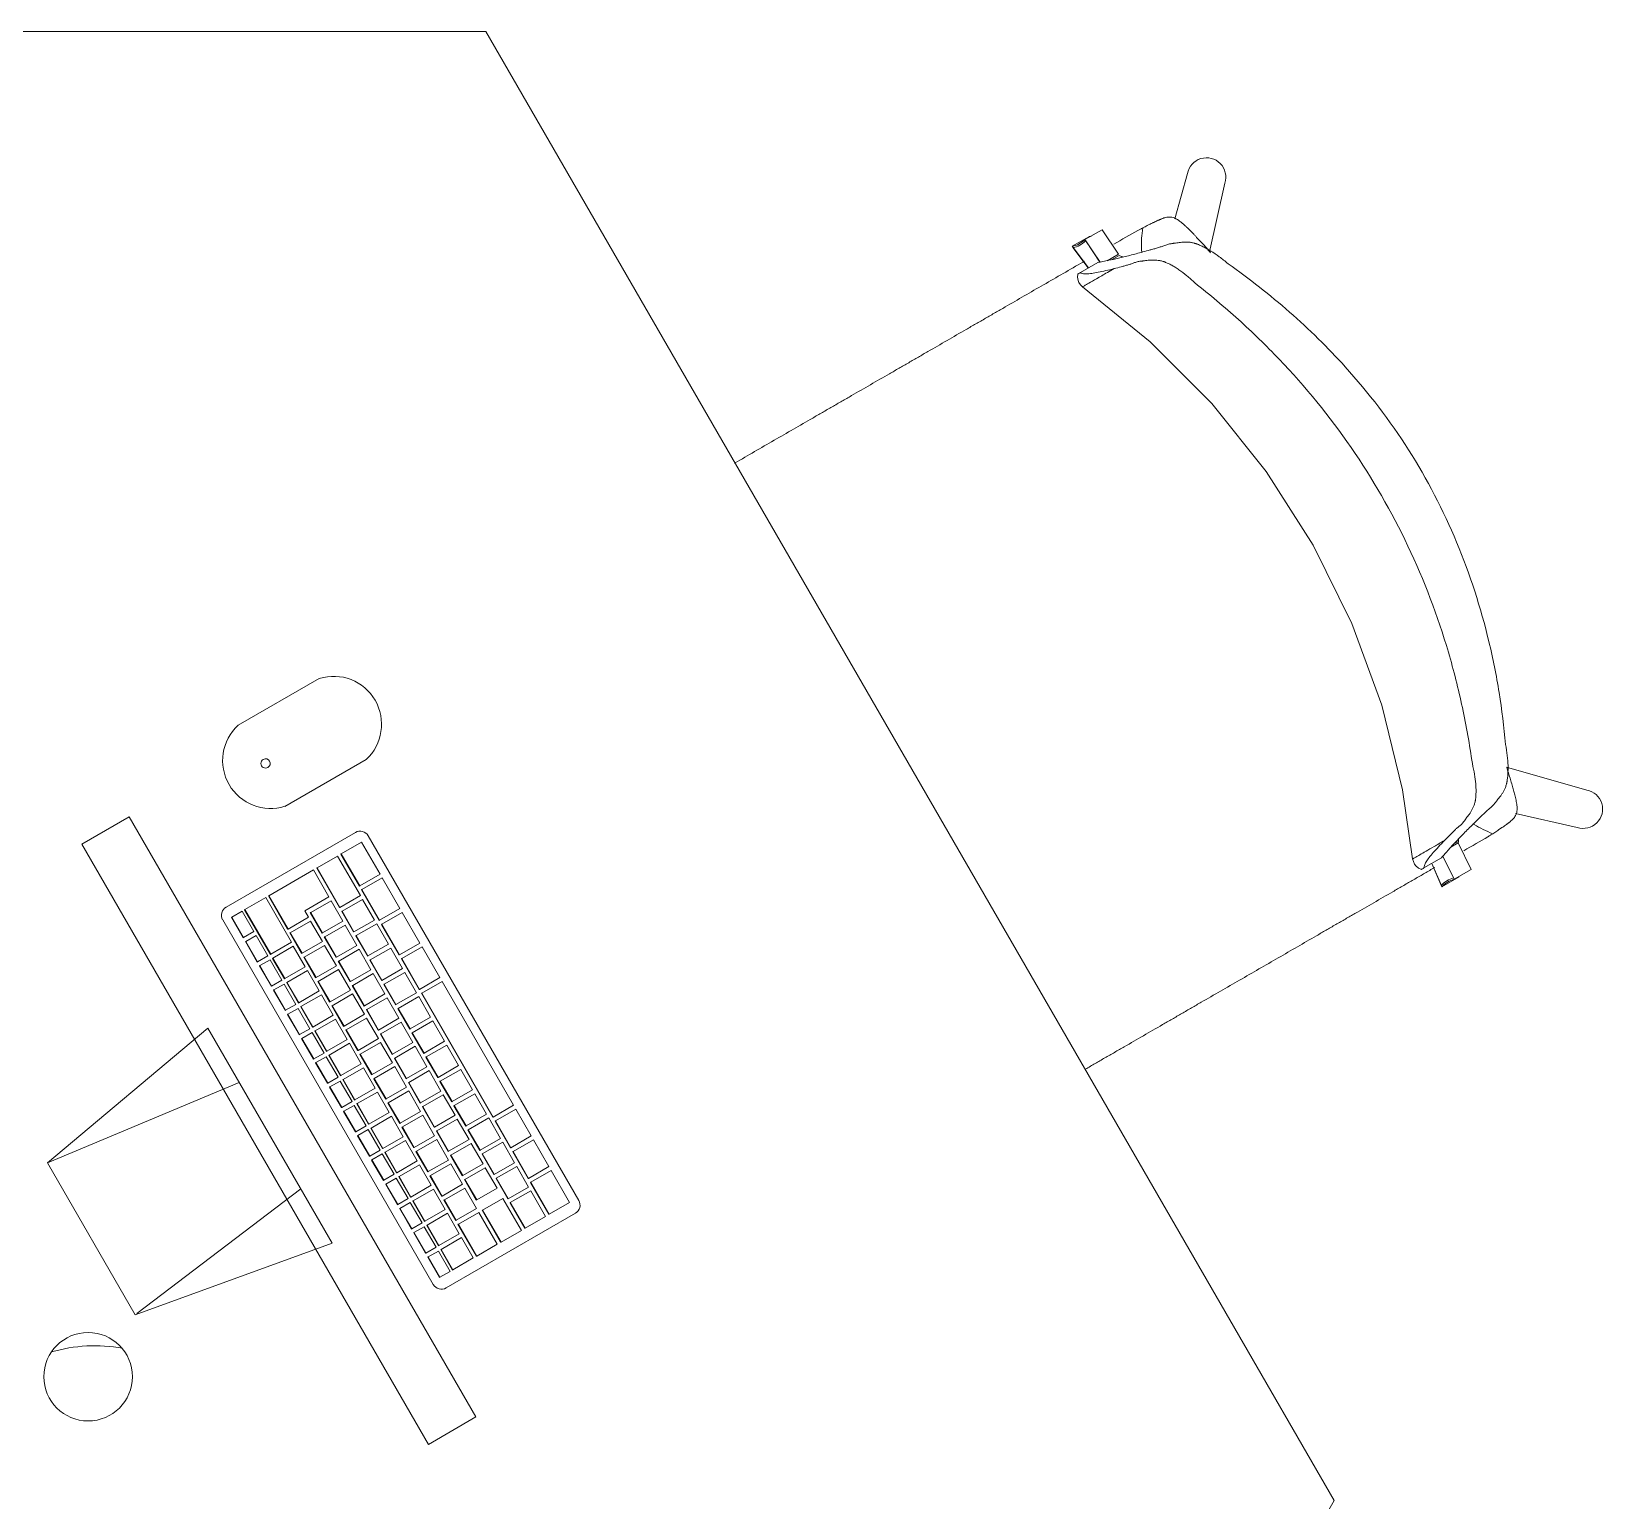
# Model space of a CAD drawing. Header units: millimetres. Extents: x 155927 to 295199, y -4084 to 97293.
# Drawn here: x 177814 to 178879, y 21008 to 22004 of the extents above; entities that cross this region are included whole.
import ezdxf

# ---------------------------------------------------------------- set-up
doc = ezdxf.new("R2010")
doc.units = ezdxf.units.MM
doc.header["$MEASUREMENT"] = 0
doc.layers.add('A-GENM', color=8, linetype='CONTINUOUS', lineweight=9)
doc.layers.add('I-FURN', color=8, linetype='CONTINUOUS', lineweight=9)

msp = doc.modelspace()

# ---------------------------------------------------------------- linework, layer by layer
at = {"layer": 'A-GENM'}
for p, q in [((178008.9, 21565), (177953.9, 21533.2)), ((177985.6, 21478.2), (178040.6, 21510)), ((178033.4, 21460.6), (177945.8, 21410)), ((178037.6, 21454), (178023.8, 21446)), ((178050.1, 21432.3), (178037.6, 21454)), ((178184.8, 21211), (178042.1, 21458.3)), ((178021.3, 21444.5), (178007.4, 21436.5)), ((178036.8, 21417.7), (178021.3, 21444.5)), ((178023.6, 21445.9), (178023.8, 21446)), ((178036.1, 21424.2), (178023.6, 21445.9)), ((178023.8, 21446), (178036.3, 21424.4)), ((178004.9, 21435.1), (177974.7, 21417.6)), ((178015.4, 21416.9), (178004.9, 21435.1)), ((178007.2, 21436.4), (178007.4, 21436.5)), ((178022.7, 21409.6), (178007.2, 21436.4)), ((178007.4, 21436.5), (178022.9, 21409.7)), ((178036.3, 21424.4), (178050.1, 21432.3)), ((178051.6, 21429.7), (178037.8, 21421.8)), ((178063.6, 21408.9), (178051.6, 21429.7)), ((177974.4, 21417.5), (177974.7, 21417.6)), ((177987.4, 21395), (177974.4, 21417.5)), ((177974.7, 21417.6), (177987.7, 21395.1)), ((178022.9, 21409.7), (178036.8, 21417.7)), ((178036.1, 21424.2), (178036.3, 21424.4)), ((178037.6, 21421.6), (178037.8, 21421.8)), ((178049.6, 21400.8), (178037.6, 21421.6)), ((178037.8, 21421.8), (178049.8, 21401)), ((177956.6, 21407.2), (177949.6, 21403.2)), ((177964.6, 21393.3), (177956.6, 21407.2)), ((177958.3, 21408.2), (177958.5, 21408.3)), ((177975.8, 21377.8), (177958.3, 21408.2)), ((177972.6, 21416.4), (177958.5, 21408.3)), ((177958.5, 21408.3), (177976, 21378)), ((177990.1, 21386.1), (177972.6, 21416.4)), ((177999, 21407.4), (178015.4, 21416.9)), ((178001.5, 21403.1), (177999, 21407.4)), ((178016.9, 21414.3), (178003.1, 21406.3)), ((178024.9, 21400.4), (178016.9, 21414.3)), ((178022.7, 21409.6), (178022.9, 21409.7)), ((178024.2, 21407), (178024.4, 21407.1)), ((178032.2, 21393.1), (178024.2, 21407)), ((178038.3, 21415.1), (178024.4, 21407.1)), ((178024.4, 21407.1), (178032.4, 21393.2)), ((178046.3, 21401.2), (178038.3, 21415.1)), ((178049.8, 21401), (178063.6, 21408.9)), ((177943.5, 21401.4), (178086.2, 21154.1)), ((177949.4, 21403), (177949.6, 21403.2)), ((177957.4, 21389.2), (177949.4, 21403)), ((177949.6, 21403.2), (177957.6, 21389.3)), ((177987.7, 21395.1), (178001.5, 21403.1)), ((178003, 21400.5), (177989.2, 21392.5)), ((178002.8, 21406.2), (178003.1, 21406.3)), ((178010.8, 21392.3), (178002.8, 21406.2)), ((178011, 21386.6), (178003, 21400.5)), ((178003.1, 21406.3), (178011.1, 21392.4)), ((178011.1, 21392.4), (178024.9, 21400.4)), ((178026.4, 21397.8), (178012.6, 21389.8)), ((178034.4, 21384), (178026.4, 21397.8)), ((178032.4, 21393.2), (178046.3, 21401.2)), ((178047.8, 21398.6), (178033.9, 21390.7)), ((178055.8, 21384.8), (178047.8, 21398.6)), ((178049.6, 21400.8), (178049.8, 21401)), ((178051.1, 21398.2), (178051.3, 21398.4)), ((178063.1, 21377.5), (178051.1, 21398.2)), ((178065.1, 21406.4), (178051.3, 21398.4)), ((178051.3, 21398.4), (178063.3, 21377.6)), ((178077.1, 21385.6), (178065.1, 21406.4)), ((177957.4, 21389.2), (177957.6, 21389.3)), ((177957.6, 21389.3), (177964.6, 21393.3)), ((177958.9, 21386.6), (177959.1, 21386.7)), ((177966.9, 21372.7), (177958.9, 21386.6)), ((177966.1, 21390.7), (177959.1, 21386.7)), ((177959.1, 21386.7), (177967.1, 21372.9)), ((177974.1, 21376.9), (177966.1, 21390.7)), ((177976, 21378), (177990.1, 21386.1)), ((177987.4, 21395), (177987.7, 21395.1)), ((177988.9, 21392.4), (177989.2, 21392.5)), ((177996.9, 21378.5), (177988.9, 21392.4)), ((177989.2, 21392.5), (177997.2, 21378.7)), ((177997.2, 21378.7), (178011, 21386.6)), ((178010.8, 21392.3), (178011.1, 21392.4)), ((178012.3, 21389.7), (178012.6, 21389.8)), ((178020.3, 21375.9), (178012.3, 21389.7)), ((178012.6, 21389.8), (178020.6, 21376)), ((178032.2, 21393.1), (178032.4, 21393.2)), ((178033.7, 21390.5), (178033.9, 21390.7)), ((178041.7, 21376.7), (178033.7, 21390.5)), ((178033.9, 21390.7), (178041.9, 21376.8)), ((178063.3, 21377.6), (178077.1, 21385.6)), ((177967.1, 21372.9), (177974.1, 21376.9)), ((177975.8, 21377.8), (177976, 21378)), ((177977.3, 21375.2), (177977.5, 21375.4)), ((177985.3, 21361.4), (177977.3, 21375.2)), ((177991.3, 21383.4), (177977.5, 21375.4)), ((177977.5, 21375.4), (177985.5, 21361.5)), ((177999.3, 21369.5), (177991.3, 21383.4)), ((177996.9, 21378.5), (177997.2, 21378.7)), ((177998.4, 21375.9), (177998.7, 21376.1)), ((178006.4, 21362.1), (177998.4, 21375.9)), ((178012.5, 21384), (177998.7, 21376.1)), ((177998.7, 21376.1), (178006.7, 21362.2)), ((178020.5, 21370.2), (178012.5, 21384)), ((178020.3, 21375.9), (178020.6, 21376)), ((178020.6, 21376), (178034.4, 21384)), ((178035.9, 21381.4), (178022.1, 21373.4)), ((178043.9, 21367.5), (178035.9, 21381.4)), ((178041.7, 21376.7), (178041.9, 21376.8)), ((178041.9, 21376.8), (178055.8, 21384.8)), ((178057.3, 21382.2), (178043.4, 21374.2)), ((178065.3, 21368.3), (178057.3, 21382.2)), ((178063.1, 21377.5), (178063.3, 21377.6)), ((178064.6, 21374.9), (178064.8, 21375)), ((178076.6, 21354.1), (178064.6, 21374.9)), ((178078.6, 21383), (178064.8, 21375)), ((178064.8, 21375), (178076.8, 21354.2)), ((178090.6, 21362.2), (178078.6, 21383)), ((177966.9, 21372.7), (177967.1, 21372.9)), ((177968.4, 21370.1), (177968.6, 21370.3)), ((177976.4, 21356.3), (177968.4, 21370.1)), ((177975.6, 21374.3), (177968.6, 21370.3)), ((177968.6, 21370.3), (177976.6, 21356.4)), ((177983.6, 21360.4), (177975.6, 21374.3)), ((177985.5, 21361.5), (177999.3, 21369.5)), ((178000.8, 21366.9), (177987, 21358.9)), ((178008.8, 21353.1), (178000.8, 21366.9)), ((178006.7, 21362.2), (178020.5, 21370.2)), ((178022, 21367.6), (178008.2, 21359.6)), ((178021.8, 21373.3), (178022.1, 21373.4)), ((178029.8, 21359.4), (178021.8, 21373.3)), ((178030, 21353.7), (178022, 21367.6)), ((178022.1, 21373.4), (178030.1, 21359.5)), ((178030.1, 21359.5), (178043.9, 21367.5)), ((178045.4, 21364.9), (178031.6, 21356.9)), ((178043.2, 21374.1), (178043.4, 21374.2)), ((178051.2, 21360.2), (178043.2, 21374.1)), ((178043.4, 21374.2), (178051.4, 21360.3)), ((178053.4, 21351.1), (178045.4, 21364.9)), ((178051.4, 21360.3), (178065.3, 21368.3)), ((178066.8, 21365.7), (178052.9, 21357.7)), ((178074.8, 21351.9), (178066.8, 21365.7)), ((177976.4, 21356.3), (177976.6, 21356.4)), ((177976.6, 21356.4), (177983.6, 21360.4)), ((177977.9, 21353.7), (177978.1, 21353.8)), ((177985.9, 21339.8), (177977.9, 21353.7)), ((177985.1, 21357.8), (177978.1, 21353.8)), ((177978.1, 21353.8), (177986.1, 21340)), ((177993.1, 21343.9), (177985.1, 21357.8)), ((177985.3, 21361.4), (177985.5, 21361.5)), ((177986.8, 21358.8), (177987, 21358.9)), ((177994.8, 21344.9), (177986.8, 21358.8)), ((177987, 21358.9), (177995, 21345.1)), ((178006.4, 21362.1), (178006.7, 21362.2)), ((178007.9, 21359.5), (178008.2, 21359.6)), ((178015.9, 21345.6), (178007.9, 21359.5)), ((178008.2, 21359.6), (178016.2, 21345.7)), ((178016.2, 21345.7), (178030, 21353.7)), ((178029.8, 21359.4), (178030.1, 21359.5)), ((178031.3, 21356.8), (178031.6, 21356.9)), ((178039.3, 21342.9), (178031.3, 21356.8)), ((178031.6, 21356.9), (178039.6, 21343.1)), ((178051.2, 21360.2), (178051.4, 21360.3)), ((178052.7, 21357.6), (178052.9, 21357.7)), ((178060.7, 21343.7), (178052.7, 21357.6)), ((178052.9, 21357.7), (178060.9, 21343.9)), ((178076.6, 21354.1), (178076.8, 21354.2)), ((178076.8, 21354.2), (178090.6, 21362.2)), ((178092.1, 21359.6), (178078.3, 21351.6)), ((178140.6, 21275.6), (178092.1, 21359.6)), ((177986.1, 21340), (177993.1, 21343.9)), ((177994.8, 21344.9), (177995, 21345.1)), ((177995, 21345.1), (178008.8, 21353.1)), ((178010.3, 21350.5), (177996.5, 21342.5)), ((178018.3, 21336.6), (178010.3, 21350.5)), ((178015.9, 21345.6), (178016.2, 21345.7)), ((178017.4, 21343), (178017.7, 21343.1)), ((178025.4, 21329.1), (178017.4, 21343)), ((178031.5, 21351.1), (178017.7, 21343.1)), ((178017.7, 21343.1), (178025.7, 21329.3)), ((178039.5, 21337.3), (178031.5, 21351.1)), ((178039.3, 21342.9), (178039.6, 21343.1)), ((178039.6, 21343.1), (178053.4, 21351.1)), ((178054.9, 21348.5), (178041.1, 21340.5)), ((178062.9, 21334.6), (178054.9, 21348.5)), ((178060.7, 21343.7), (178060.9, 21343.9)), ((178060.9, 21343.9), (178074.8, 21351.9)), ((178076.3, 21349.3), (178062.4, 21341.3)), ((178084.3, 21335.4), (178076.3, 21349.3)), ((178078.1, 21351.5), (178078.3, 21351.6)), ((178126.6, 21267.5), (178078.1, 21351.5)), ((178078.3, 21351.6), (178126.8, 21267.6)), ((177985.9, 21339.8), (177986.1, 21340)), ((177987.4, 21337.2), (177987.6, 21337.4)), ((177995.4, 21323.4), (177987.4, 21337.2)), ((177994.6, 21341.3), (177987.6, 21337.4)), ((177987.6, 21337.4), (177995.6, 21323.5)), ((178002.6, 21327.5), (177994.6, 21341.3)), ((177996.3, 21342.3), (177996.5, 21342.5)), ((178004.3, 21328.5), (177996.3, 21342.3)), ((177996.5, 21342.5), (178004.5, 21328.6)), ((178004.5, 21328.6), (178018.3, 21336.6)), ((178019.8, 21334), (178006, 21326)), ((178027.8, 21320.1), (178019.8, 21334)), ((178025.7, 21329.3), (178039.5, 21337.3)), ((178041, 21334.7), (178027.2, 21326.7)), ((178040.8, 21340.3), (178041.1, 21340.5)), ((178048.8, 21326.5), (178040.8, 21340.3)), ((178049, 21320.8), (178041, 21334.7)), ((178041.1, 21340.5), (178049.1, 21326.6)), ((178049.1, 21326.6), (178062.9, 21334.6)), ((178062.2, 21341.1), (178062.4, 21341.3)), ((178070.2, 21327.3), (178062.2, 21341.1)), ((178062.4, 21341.3), (178070.4, 21327.4)), ((178070.4, 21327.4), (178084.3, 21335.4)), ((178085.8, 21332.8), (178071.9, 21324.8)), ((178093.8, 21319), (178085.8, 21332.8)), ((177995.4, 21323.4), (177995.6, 21323.5)), ((177995.6, 21323.5), (178002.6, 21327.5)), ((178004.1, 21324.9), (177997.1, 21320.9)), ((178012.1, 21311), (178004.1, 21324.9)), ((178004.3, 21328.5), (178004.5, 21328.6)), ((178005.8, 21325.9), (178006, 21326)), ((178013.8, 21312), (178005.8, 21325.9)), ((178006, 21326), (178014, 21312.2)), ((178025.4, 21329.1), (178025.7, 21329.3)), ((178026.9, 21326.6), (178027.2, 21326.7)), ((178034.9, 21312.7), (178026.9, 21326.6)), ((178027.2, 21326.7), (178035.2, 21312.8)), ((178048.8, 21326.5), (178049.1, 21326.6)), ((178050.3, 21323.9), (178050.6, 21324)), ((178058.3, 21310), (178050.3, 21323.9)), ((178064.4, 21332), (178050.6, 21324)), ((178050.6, 21324), (178058.6, 21310.2)), ((178072.4, 21318.2), (178064.4, 21332)), ((178070.2, 21327.3), (178070.4, 21327.4)), ((178071.7, 21324.7), (178071.9, 21324.8)), ((178079.7, 21310.8), (178071.7, 21324.7)), ((178071.9, 21324.8), (178079.9, 21311)), ((177996.9, 21320.8), (177997.1, 21320.9)), ((178004.9, 21306.9), (177996.9, 21320.8)), ((177997.1, 21320.9), (178005.1, 21307)), ((178005.1, 21307), (178012.1, 21311)), ((178013.8, 21312), (178014, 21312.2)), ((178014, 21312.2), (178027.8, 21320.1)), ((178029.3, 21317.6), (178015.5, 21309.6)), ((178037.3, 21303.7), (178029.3, 21317.6)), ((178034.9, 21312.7), (178035.2, 21312.8)), ((178035.2, 21312.8), (178049, 21320.8)), ((178050.5, 21318.2), (178036.7, 21310.2)), ((178058.5, 21304.4), (178050.5, 21318.2)), ((178058.6, 21310.2), (178072.4, 21318.2)), ((178073.9, 21315.6), (178060.1, 21307.6)), ((178081.9, 21301.7), (178073.9, 21315.6)), ((178079.7, 21310.8), (178079.9, 21311)), ((178079.9, 21311), (178093.8, 21319)), ((178095.3, 21316.4), (178081.4, 21308.4)), ((178103.3, 21302.5), (178095.3, 21316.4)), ((178004.9, 21306.9), (178005.1, 21307)), ((178006.4, 21304.3), (178006.6, 21304.5)), ((178014.4, 21290.5), (178006.4, 21304.3)), ((178013.6, 21308.4), (178006.6, 21304.5)), ((178006.6, 21304.5), (178014.6, 21290.6)), ((178021.6, 21294.6), (178013.6, 21308.4)), ((178015.3, 21309.4), (178015.5, 21309.6)), ((178023.3, 21295.6), (178015.3, 21309.4)), ((178015.5, 21309.6), (178023.5, 21295.7)), ((178023.5, 21295.7), (178037.3, 21303.7)), ((178038.8, 21301.1), (178025, 21293.1)), ((178036.4, 21310.1), (178036.7, 21310.2)), ((178044.4, 21296.2), (178036.4, 21310.1)), ((178036.7, 21310.2), (178044.7, 21296.4)), ((178046.8, 21287.2), (178038.8, 21301.1)), ((178044.7, 21296.4), (178058.5, 21304.4)), ((178060, 21301.8), (178046.2, 21293.8)), ((178058.3, 21310), (178058.6, 21310.2)), ((178059.8, 21307.4), (178060.1, 21307.6)), ((178067.8, 21293.6), (178059.8, 21307.4)), ((178068, 21287.9), (178060, 21301.8)), ((178060.1, 21307.6), (178068.1, 21293.7)), ((178068.1, 21293.7), (178081.9, 21301.7)), ((178081.2, 21308.2), (178081.4, 21308.4)), ((178089.2, 21294.4), (178081.2, 21308.2)), ((178081.4, 21308.4), (178089.4, 21294.5)), ((178089.4, 21294.5), (178103.3, 21302.5)), ((178014.4, 21290.5), (178014.6, 21290.6)), ((178014.6, 21290.6), (178021.6, 21294.6)), ((178023.1, 21292), (178016.1, 21288)), ((178031.1, 21278.1), (178023.1, 21292)), ((178023.3, 21295.6), (178023.5, 21295.7)), ((178024.8, 21293), (178025, 21293.1)), ((178032.8, 21279.1), (178024.8, 21293)), ((178025, 21293.1), (178033, 21279.3)), ((178044.4, 21296.2), (178044.7, 21296.4)), ((178045.9, 21293.6), (178046.2, 21293.8)), ((178053.9, 21279.8), (178045.9, 21293.6)), ((178046.2, 21293.8), (178054.2, 21279.9)), ((178067.8, 21293.6), (178068.1, 21293.7)), ((178069.3, 21291), (178069.6, 21291.1)), ((178077.3, 21277.1), (178069.3, 21291)), ((178083.4, 21299.1), (178069.6, 21291.1)), ((178069.6, 21291.1), (178077.6, 21277.3)), ((178091.4, 21285.2), (178083.4, 21299.1)), ((178089.2, 21294.4), (178089.4, 21294.5)), ((178090.7, 21291.8), (178090.9, 21291.9)), ((178098.7, 21277.9), (178090.7, 21291.8)), ((178104.8, 21299.9), (178090.9, 21291.9)), ((178090.9, 21291.9), (178098.9, 21278.1)), ((178112.8, 21286), (178104.8, 21299.9)), ((178015.9, 21287.9), (178016.1, 21288)), ((178023.9, 21274), (178015.9, 21287.9)), ((178016.1, 21288), (178024.1, 21274.1)), ((178032.8, 21279.1), (178033, 21279.3)), ((178033, 21279.3), (178046.8, 21287.2)), ((178048.3, 21284.6), (178034.5, 21276.7)), ((178056.3, 21270.8), (178048.3, 21284.6)), ((178053.9, 21279.8), (178054.2, 21279.9)), ((178054.2, 21279.9), (178068, 21287.9)), ((178069.5, 21285.3), (178055.7, 21277.3)), ((178077.5, 21271.4), (178069.5, 21285.3)), ((178077.6, 21277.3), (178091.4, 21285.2)), ((178092.9, 21282.6), (178079.1, 21274.7)), ((178100.9, 21268.8), (178092.9, 21282.6)), ((178098.9, 21278.1), (178112.8, 21286)), ((178114.3, 21283.4), (178100.4, 21275.5)), ((178122.3, 21269.6), (178114.3, 21283.4)), ((178023.9, 21274), (178024.1, 21274.1)), ((178024.1, 21274.1), (178031.1, 21278.1)), ((178025.4, 21271.4), (178025.6, 21271.5)), ((178033.4, 21257.5), (178025.4, 21271.4)), ((178032.6, 21275.5), (178025.6, 21271.5)), ((178025.6, 21271.5), (178033.6, 21257.7)), ((178040.6, 21261.7), (178032.6, 21275.5)), ((178034.3, 21276.5), (178034.5, 21276.7)), ((178042.3, 21262.7), (178034.3, 21276.5)), ((178034.5, 21276.7), (178042.5, 21262.8)), ((178042.5, 21262.8), (178056.3, 21270.8)), ((178057.8, 21268.2), (178044, 21260.2)), ((178055.4, 21277.2), (178055.7, 21277.3)), ((178063.4, 21263.3), (178055.4, 21277.2)), ((178055.7, 21277.3), (178063.7, 21263.5)), ((178065.8, 21254.3), (178057.8, 21268.2)), ((178063.7, 21263.5), (178077.5, 21271.4)), ((178079, 21268.9), (178065.2, 21260.9)), ((178077.3, 21277.1), (178077.6, 21277.3)), ((178078.8, 21274.5), (178079.1, 21274.7)), ((178086.8, 21260.7), (178078.8, 21274.5)), ((178087, 21255), (178079, 21268.9)), ((178079.1, 21274.7), (178087.1, 21260.8)), ((178087.1, 21260.8), (178100.9, 21268.8)), ((178098.7, 21277.9), (178098.9, 21278.1)), ((178100.2, 21275.3), (178100.4, 21275.5)), ((178108.2, 21261.5), (178100.2, 21275.3)), ((178100.4, 21275.5), (178108.4, 21261.6)), ((178108.4, 21261.6), (178122.3, 21269.6)), ((178126.8, 21267.6), (178140.6, 21275.6)), ((178142.1, 21273), (178128.3, 21265)), ((178152.6, 21254.8), (178142.1, 21273)), ((178033.4, 21257.5), (178033.6, 21257.7)), ((178033.6, 21257.7), (178040.6, 21261.7)), ((178042.1, 21259.1), (178035.1, 21255.1)), ((178050.1, 21245.2), (178042.1, 21259.1)), ((178042.3, 21262.7), (178042.5, 21262.8)), ((178043.8, 21260.1), (178044, 21260.2)), ((178051.8, 21246.2), (178043.8, 21260.1)), ((178044, 21260.2), (178052, 21246.3)), ((178063.4, 21263.3), (178063.7, 21263.5)), ((178064.9, 21260.7), (178065.2, 21260.9)), ((178072.9, 21246.9), (178064.9, 21260.7)), ((178065.2, 21260.9), (178073.2, 21247)), ((178086.8, 21260.7), (178087.1, 21260.8)), ((178088.3, 21258.1), (178088.6, 21258.2)), ((178096.3, 21244.2), (178088.3, 21258.1)), ((178102.4, 21266.2), (178088.6, 21258.2)), ((178088.6, 21258.2), (178096.6, 21244.4)), ((178110.4, 21252.3), (178102.4, 21266.2)), ((178108.2, 21261.5), (178108.4, 21261.6)), ((178109.7, 21258.9), (178109.9, 21259)), ((178117.7, 21245), (178109.7, 21258.9)), ((178123.8, 21267), (178109.9, 21259)), ((178109.9, 21259), (178117.9, 21245.2)), ((178131.8, 21253.1), (178123.8, 21267)), ((178126.6, 21267.5), (178126.8, 21267.6)), ((178128.1, 21264.9), (178128.3, 21265)), ((178138.6, 21246.7), (178128.1, 21264.9)), ((178128.3, 21265), (178138.8, 21246.8)), ((178034.9, 21254.9), (178035.1, 21255.1)), ((178042.9, 21241.1), (178034.9, 21254.9)), ((178035.1, 21255.1), (178043.1, 21241.2)), ((178052, 21246.3), (178065.8, 21254.3)), ((178067.3, 21251.7), (178053.5, 21243.8)), ((178075.3, 21237.9), (178067.3, 21251.7)), ((178072.9, 21246.9), (178073.2, 21247)), ((178073.2, 21247), (178087, 21255)), ((178088.5, 21252.4), (178074.7, 21244.4)), ((178096.5, 21238.5), (178088.5, 21252.4)), ((178096.6, 21244.4), (178110.4, 21252.3)), ((178111.9, 21249.7), (178098.1, 21241.8)), ((178119.9, 21235.9), (178111.9, 21249.7)), ((178117.9, 21245.2), (178131.8, 21253.1)), ((178133.3, 21250.5), (178119.4, 21242.6)), ((178141.3, 21236.7), (178133.3, 21250.5)), ((178138.8, 21246.8), (178152.6, 21254.8)), ((178154.1, 21252.2), (178140.3, 21244.2)), ((178164.6, 21234), (178154.1, 21252.2)), ((178042.9, 21241.1), (178043.1, 21241.2)), ((178043.1, 21241.2), (178050.1, 21245.2)), ((178044.4, 21238.5), (178044.6, 21238.6)), ((178052.4, 21224.6), (178044.4, 21238.5)), ((178051.6, 21242.6), (178044.6, 21238.6)), ((178044.6, 21238.6), (178052.6, 21224.8)), ((178059.6, 21228.8), (178051.6, 21242.6)), ((178051.8, 21246.2), (178052, 21246.3)), ((178053.3, 21243.6), (178053.5, 21243.8)), ((178061.3, 21229.8), (178053.3, 21243.6)), ((178053.5, 21243.8), (178061.5, 21229.9)), ((178061.5, 21229.9), (178075.3, 21237.9)), ((178074.4, 21244.3), (178074.7, 21244.4)), ((178082.4, 21230.4), (178074.4, 21244.3)), ((178074.7, 21244.4), (178082.7, 21230.6)), ((178082.7, 21230.6), (178096.5, 21238.5)), ((178096.3, 21244.2), (178096.6, 21244.4)), ((178097.8, 21241.6), (178098.1, 21241.8)), ((178105.8, 21227.8), (178097.8, 21241.6)), ((178098.1, 21241.8), (178106.1, 21227.9)), ((178117.7, 21245), (178117.9, 21245.2)), ((178119.2, 21242.4), (178119.4, 21242.6)), ((178127.2, 21228.6), (178119.2, 21242.4)), ((178119.4, 21242.6), (178127.4, 21228.7)), ((178127.4, 21228.7), (178141.3, 21236.7)), ((178138.6, 21246.7), (178138.8, 21246.8)), ((178140.1, 21244.1), (178140.3, 21244.2)), ((178150.6, 21225.9), (178140.1, 21244.1)), ((178140.3, 21244.2), (178150.8, 21226)), ((178052.6, 21224.8), (178059.6, 21228.8)), ((178061.1, 21226.2), (178054.1, 21222.2)), ((178069.1, 21212.3), (178061.1, 21226.2)), ((178061.3, 21229.8), (178061.5, 21229.9)), ((178062.8, 21227.2), (178063, 21227.3)), ((178070.8, 21213.3), (178062.8, 21227.2)), ((178076.8, 21235.3), (178063, 21227.3)), ((178063, 21227.3), (178071, 21213.4)), ((178084.8, 21221.4), (178076.8, 21235.3)), ((178082.4, 21230.4), (178082.7, 21230.6)), ((178083.9, 21227.8), (178084.2, 21228)), ((178091.9, 21214), (178083.9, 21227.8)), ((178098, 21235.9), (178084.2, 21228)), ((178084.2, 21228), (178092.2, 21214.1)), ((178106, 21222.1), (178098, 21235.9)), ((178105.8, 21227.8), (178106.1, 21227.9)), ((178106.1, 21227.9), (178119.9, 21235.9)), ((178121.4, 21233.3), (178107.6, 21225.3)), ((178129.4, 21219.4), (178121.4, 21233.3)), ((178127.2, 21228.6), (178127.4, 21228.7)), ((178128.7, 21226), (178128.9, 21226.1)), ((178136.7, 21212.1), (178128.7, 21226)), ((178142.8, 21234.1), (178128.9, 21226.1)), ((178128.9, 21226.1), (178136.9, 21212.2)), ((178150.8, 21220.2), (178142.8, 21234.1)), ((178150.6, 21225.9), (178150.8, 21226)), ((178150.8, 21226), (178164.6, 21234)), ((178166.1, 21231.4), (178152.3, 21223.4)), ((178178.6, 21209.8), (178166.1, 21231.4)), ((178052.4, 21224.6), (178052.6, 21224.8)), ((178053.9, 21222), (178054.1, 21222.2)), ((178061.9, 21208.2), (178053.9, 21222)), ((178054.1, 21222.2), (178062.1, 21208.3)), ((178071, 21213.4), (178084.8, 21221.4)), ((178086.3, 21218.8), (178072.5, 21210.8)), ((178094.3, 21205), (178086.3, 21218.8)), ((178092.2, 21214.1), (178106, 21222.1)), ((178107.5, 21219.5), (178093.7, 21211.5)), ((178107.3, 21225.2), (178107.6, 21225.3)), ((178115.3, 21211.3), (178107.3, 21225.2)), ((178115.5, 21205.6), (178107.5, 21219.5)), ((178107.6, 21225.3), (178115.6, 21211.4)), ((178115.6, 21211.4), (178129.4, 21219.4)), ((178136.9, 21212.2), (178150.8, 21220.2)), ((178152.2, 21217.6), (178138.4, 21209.7)), ((178152.1, 21223.3), (178152.3, 21223.4)), ((178164.6, 21201.7), (178152.1, 21223.3)), ((178162.2, 21200.3), (178152.2, 21217.6)), ((178152.3, 21223.4), (178164.8, 21201.8)), ((178061.9, 21208.2), (178062.1, 21208.3)), ((178062.1, 21208.3), (178069.1, 21212.3)), ((178063.4, 21205.6), (178063.6, 21205.7)), ((178071.4, 21191.7), (178063.4, 21205.6)), ((178070.6, 21209.7), (178063.6, 21205.7)), ((178063.6, 21205.7), (178071.6, 21191.9)), ((178078.6, 21195.9), (178070.6, 21209.7)), ((178070.8, 21213.3), (178071, 21213.4)), ((178072.3, 21210.7), (178072.5, 21210.8)), ((178080.3, 21196.8), (178072.3, 21210.7)), ((178072.5, 21210.8), (178080.5, 21197)), ((178080.5, 21197), (178094.3, 21205)), ((178091.9, 21214), (178092.2, 21214.1)), ((178093.4, 21211.4), (178093.7, 21211.5)), ((178101.4, 21197.5), (178093.4, 21211.4)), ((178093.7, 21211.5), (178101.7, 21197.7)), ((178101.7, 21197.7), (178115.5, 21205.6)), ((178115.3, 21211.3), (178115.6, 21211.4)), ((178119.3, 21204.4), (178119.6, 21204.5)), ((178131.8, 21182.7), (178119.3, 21204.4)), ((178133.4, 21212.5), (178119.6, 21204.5)), ((178119.6, 21204.5), (178132.1, 21182.9)), ((178145.9, 21190.8), (178133.4, 21212.5)), ((178136.7, 21212.1), (178136.9, 21212.2)), ((178138.2, 21209.5), (178138.4, 21209.7)), ((178148.2, 21192.2), (178138.2, 21209.5)), ((178138.4, 21209.7), (178148.4, 21192.3)), ((178164.8, 21201.8), (178178.6, 21209.8)), ((178071.6, 21191.9), (178078.6, 21195.9)), ((178080.3, 21196.8), (178080.5, 21197)), ((178081.8, 21194.2), (178082, 21194.4)), ((178089.8, 21180.4), (178081.8, 21194.2)), ((178095.8, 21202.4), (178082, 21194.4)), ((178082, 21194.4), (178090, 21180.5)), ((178094.9, 21151.8), (178182.5, 21202.4)), ((178103.8, 21188.5), (178095.8, 21202.4)), ((178101.4, 21197.5), (178101.7, 21197.7)), ((178102.9, 21194.9), (178103.2, 21195.1)), ((178115.4, 21173.3), (178102.9, 21194.9)), ((178117, 21203), (178103.2, 21195.1)), ((178103.2, 21195.1), (178115.7, 21173.4)), ((178129.5, 21181.4), (178117, 21203)), ((178148.4, 21192.3), (178162.2, 21200.3)), ((178164.6, 21201.7), (178164.8, 21201.8)), ((178071.4, 21191.7), (178071.6, 21191.9)), ((178072.9, 21189.1), (178073.1, 21189.3)), ((178080.9, 21175.3), (178072.9, 21189.1)), ((178080.1, 21193.3), (178073.1, 21189.3)), ((178073.1, 21189.3), (178081.1, 21175.4)), ((178088.1, 21179.4), (178080.1, 21193.3)), ((178090, 21180.5), (178103.8, 21188.5)), ((178105.3, 21185.9), (178091.5, 21177.9)), ((178113.3, 21172.1), (178105.3, 21185.9)), ((178132.1, 21182.9), (178145.9, 21190.8)), ((178148.2, 21192.2), (178148.4, 21192.3)), ((178080.9, 21175.3), (178081.1, 21175.4)), ((178081.1, 21175.4), (178088.1, 21179.4)), ((178082.4, 21172.7), (178082.6, 21172.8)), ((178090.4, 21158.8), (178082.4, 21172.7)), ((178089.6, 21176.8), (178082.6, 21172.8)), ((178082.6, 21172.8), (178090.6, 21159)), ((178097.6, 21162.9), (178089.6, 21176.8)), ((178089.8, 21180.4), (178090, 21180.5)), ((178091.3, 21177.8), (178091.5, 21177.9)), ((178099.3, 21163.9), (178091.3, 21177.8)), ((178091.5, 21177.9), (178099.5, 21164.1)), ((178115.4, 21173.3), (178115.7, 21173.4)), ((178115.7, 21173.4), (178129.5, 21181.4)), ((178131.8, 21182.7), (178132.1, 21182.9)), ((178090.6, 21159), (178097.6, 21162.9)), ((178099.3, 21163.9), (178099.5, 21164.1)), ((178099.5, 21164.1), (178113.3, 21172.1)), ((178090.4, 21158.8), (178090.6, 21159))]:
    msp.add_line(p, q, dxfattribs=at)
for centre, radius, start, end in [((178018.6, 21533.9), 32.5, 312.6804, 107.3196), ((177975.9, 21509.3), 32.5, 132.6804, 287.3196), ((177972.5, 21507.3), 3.16, 120, 300), ((177972.5, 21507.3), 3.16, 300, 120), ((178036.6, 21455.1), 6.35, 30, 120), ((177948.9, 21404.5), 6.35, 120, 210), ((178179.3, 21207.9), 6.35, 300, 30), ((178091.7, 21157.3), 6.35, 210, 300)]:
    msp.add_arc(centre, radius, start, end, dxfattribs=at)
at = {"layer": 'I-FURN'}
for p, q in [((178121.8, 22003.6), (176971.8, 22003.5)), ((178696.8, 21007.7), (178121.8, 22003.6)), ((178597.5, 21907.2), (178588.8, 21876.6)), ((178612.4, 21854.2), (178622.8, 21900.8)), ((178527.9, 21862.5), (178539.5, 21869.1)), ((178539.5, 21869.1), (178550.6, 21852.6)), ((178530.9, 21864.5), (178519.3, 21857.9)), ((178519.3, 21857.9), (178530.3, 21843.3)), ((178519.8, 21857), (178530.1, 21843.2)), ((178538.2, 21847.2), (178527.9, 21862.5)), ((178538.1, 21847.2), (178528.4, 21861.6)), ((178536.6, 21846.9), (178524.8, 21840.1)), ((178550.6, 21852.6), (178542.9, 21848.1)), ((178551, 21851.7), (178545.9, 21848.8)), ((178522.8, 21836.9), (178523, 21839)), ((178523.2, 21834.7), (178522.8, 21836.9)), ((178523.8, 21833.3), (178523.2, 21834.7)), ((178524.8, 21831.7), (178523.8, 21833.3)), ((178526.2, 21830.4), (178524.8, 21831.7)), ((178526.2, 21830.4), (178572.1, 21793.2)), ((178572.1, 21793.2), (178613.9, 21751.4)), ((178613.9, 21751.4), (178650.8, 21705.2)), ((178650.8, 21705.2), (178682.6, 21655.3)), ((178682.6, 21655.3), (178708.8, 21602.3)), ((178708.8, 21602.3), (178729.1, 21546.8)), ((178729.1, 21546.8), (178743.2, 21489.4)), ((178868.1, 21489.3), (178813.6, 21504.8)), ((178743.2, 21489.4), (178750, 21442.6)), ((177847.9, 21452.7), (177880, 21471.2)), ((178115, 21064.3), (177880, 21471.2)), ((178819.8, 21473.3), (178861.6, 21464)), ((177847.9, 21452.7), (178082.9, 21045.7)), ((178775.9, 21450.5), (178781, 21453.5)), ((178777.9, 21452.8), (178780.5, 21454.3)), ((178781, 21453.5), (178789.7, 21435.5)), ((178750, 21442.6), (178750.5, 21440.8)), ((178750.5, 21440.8), (178751.4, 21439.1)), ((178751.4, 21439.1), (178752.3, 21437.9)), ((178769.6, 21443.3), (178757.7, 21436.5)), ((178763.1, 21439.6), (178769.9, 21423.7)), ((178763.1, 21439.6), (178769.5, 21424.6)), ((178778.2, 21428.9), (178770.6, 21444.5)), ((178752.3, 21437.9), (178754, 21436.4)), ((178754, 21436.4), (178756, 21435.5)), ((178769.9, 21423.7), (178781.5, 21430.4)), ((178789.7, 21435.5), (178778.2, 21428.9)), ((177824.7, 21236.6), (177933.4, 21327.9)), ((177933.4, 21327.9), (178017.6, 21182.2)), ((177954.7, 21291), (177824.7, 21236.6)), ((177884.1, 21133.6), (177824.7, 21236.6)), ((177996.3, 21219), (177885.2, 21134.4)), ((178017.6, 21182.2), (177884.1, 21133.6)), ((178082.9, 21045.7), (178115, 21064.3)), ((178121.8, 20011.7), (178696.8, 21007.7))]:
    msp.add_line(p, q, dxfattribs=at)
for centre, radius, start, end in [((178610.3, 21904.8), 13.1, 341.9896, 169.6059), ((178865.7, 21476.4), 13.1, 251.9662, 79.5824), ((177852.2, 21091.6), 30, 0, 180), ((177856.8, 21007.6), 105, 79.7385, 106.336), ((177852.2, 21091.6), 30, 180, 0)]:
    msp.add_arc(centre, radius, start, end, dxfattribs=at)
for centre, start_param, end_param in [((178527.3, 21881.5), 2.819103, 2.902745), ((178515.7, 21874.9), 2.819103, 3.398599), ((178516.2, 21874), 2.819103, 3.398599), ((178782.4, 21413), 6.026179, 6.605675), ((178782.9, 21412.1), 6.026179, 6.605675)]:
    msp.add_ellipse(centre, major_axis=(-8.7, 15.1), ratio=0.978487, start_param=start_param, end_param=end_param, dxfattribs=at)
for points, knots in [([(178567.2, 21870.5), (178568.2, 21870.9), (178569.7, 21871.7), (178571.4, 21872.6), (178572.4, 21873.1), (178573.1, 21873.4), (178573.9, 21873.8), (178574.8, 21874.2), (178575.9, 21874.7), (178577, 21875.3), (178577.8, 21875.6), (178578.3, 21875.8), (178578.6, 21876), (178579, 21876.1), (178579.5, 21876.3), (178580.3, 21876.7), (178581.5, 21877.1), (178582.8, 21877.5), (178584.1, 21877.7), (178585.4, 21877.8), (178586.9, 21877.6), (178588.2, 21877.2), (178589.2, 21876.8), (178589.9, 21876.4), (178590.6, 21876), (178591.5, 21875.4), (178592.7, 21874.5), (178594.1, 21873.4), (178595.5, 21872.2), (178596.8, 21870.9), (178598, 21869.8), (178599.2, 21868.6), (178600.4, 21867.4), (178601.7, 21866.1), (178603.4, 21864.2), (178606.5, 21860.9), (178609.1, 21858.1), (178610.7, 21856.3)], [0, 0, 0, 0, 0.0625, 0.09375, 0.109375, 0.125, 0.140625, 0.15625, 0.1875, 0.21875, 0.234375, 0.242188, 0.25, 0.257812, 0.265625, 0.28125, 0.3125, 0.34375, 0.375, 0.40625, 0.4375, 0.46875, 0.484375, 0.5, 0.515625, 0.53125, 0.5625, 0.59375, 0.625, 0.65625, 0.6875, 0.71875, 0.75, 0.78125, 0.8125, 0.875, 1, 1, 1, 1]), ([(178567.2, 21870.5), (178566.8, 21868), (178566.2, 21863.3), (178566.1, 21857.8), (178566.4, 21854.7), (178566.4, 21853.8)], [0, 0, 0, 0, 0.02777778, 0.05555556, 0.06696683, 0.06696683, 0.06696683, 0.06696683]), ([(178544, 21848.4), (178545.9, 21848.7), (178549.3, 21849.4), (178554.3, 21850.7), (178558.4, 21851.7), (178562.7, 21852.9), (178567.2, 21854.1), (178571.2, 21855.2), (178574.5, 21856.1), (178576.7, 21856.7), (178578.4, 21857.2), (178580, 21857.8), (178581.6, 21858.4), (178583.3, 21858.9), (178584.6, 21859.3), (178585.8, 21859.6), (178586.7, 21859.7), (178587.2, 21859.8), (178587.6, 21859.9), (178588, 21859.9), (178588.6, 21860), (178589.6, 21860.1), (178591, 21860.3), (178592.7, 21860.6), (178594.6, 21860.8), (178596.5, 21860.8), (178598.6, 21860.7), (178600.4, 21860.4), (178601.7, 21860.1), (178602.5, 21859.9), (178603.1, 21859.7), (178603.7, 21859.5), (178604.5, 21859.2), (178605.9, 21858.6), (178608, 21857.6), (178610.6, 21856.3), (178614.2, 21854.2), (178618.9, 21851), (178622.9, 21847.8), (178624.9, 21846.1)], [0, 0, 0, 0, 0.142857, 0.214286, 0.285714, 0.357143, 0.428571, 0.5, 0.535714, 0.571429, 0.589286, 0.607143, 0.642857, 0.660714, 0.678571, 0.696429, 0.705357, 0.709821, 0.714286, 0.71875, 0.723214, 0.732143, 0.75, 0.767857, 0.785714, 0.803571, 0.821429, 0.839286, 0.848214, 0.852679, 0.857143, 0.861607, 0.866071, 0.875, 0.892857, 0.910714, 0.928571, 0.964286, 1, 1, 1, 1]), ([(178290.4, 21710.9), (178290.5, 21710.9), (178295, 21713.5), (178303.9, 21718.7), (178317.2, 21726.4), (178330.3, 21733.9), (178341.2, 21740.2), (178349.9, 21745.3), (178356.6, 21749.1), (178363.2, 21752.9), (178371.8, 21757.9), (178382.6, 21764.1), (178393.2, 21770.3), (178401.9, 21775.2), (178408.4, 21779), (178415, 21782.8), (178423.6, 21787.8), (178434.4, 21794), (178445.2, 21800.3), (178453.9, 21805.3), (178460.6, 21809.1), (178467.2, 21813), (178476, 21818), (178486.8, 21824.3), (178499.8, 21831.8), (178513.2, 21839.5), (178522.5, 21844.9), (178527.3, 21847.7), (178527.7, 21847.9)], [-0.751114, -0.751114, -0.751114, -0.751114, -0.75, -0.7142857, -0.6785714, -0.6428571, -0.6071429, -0.5892857, -0.5714286, -0.5535714, -0.5357143, -0.5, -0.4642857, -0.4464286, -0.4285714, -0.4107143, -0.3928571, -0.3571429, -0.3214286, -0.3035714, -0.2857143, -0.2678571, -0.25, -0.2142857, -0.1785714, -0.1428571, -0.1071429, -0.103964, -0.103964, -0.103964, -0.103964]), ([(178602.3, 21833.1), (178600.5, 21834.9), (178596.8, 21838.1), (178592.5, 21841.5), (178589.1, 21843.7), (178586.7, 21845.1), (178584.7, 21846.1), (178583.3, 21846.7), (178582.5, 21847), (178582, 21847.3), (178581.4, 21847.5), (178580.7, 21847.7), (178579.4, 21848.1), (178577.6, 21848.4), (178575.5, 21848.6), (178573.5, 21848.6), (178571.6, 21848.5), (178569.9, 21848.3), (178568.5, 21848.1), (178567.5, 21848), (178567, 21847.9), (178566.6, 21847.9), (178566.2, 21847.9), (178565.7, 21847.8), (178564.9, 21847.7), (178563.9, 21847.5), (178562.7, 21847.2), (178561.2, 21846.7), (178559.9, 21846.2), (178558.5, 21845.7), (178557.3, 21845.3), (178556.1, 21845), (178554.5, 21844.6), (178551.7, 21843.8), (178549.3, 21843.2), (178547.8, 21842.8)], [0, 0, 0, 0, 0.0625, 0.125, 0.15625, 0.1875, 0.21875, 0.234375, 0.242188, 0.25, 0.257812, 0.265625, 0.28125, 0.3125, 0.34375, 0.375, 0.40625, 0.4375, 0.46875, 0.484375, 0.492188, 0.5, 0.507812, 0.515625, 0.53125, 0.5625, 0.59375, 0.625, 0.6875, 0.71875, 0.75, 0.78125, 0.8125, 0.875, 1, 1, 1, 1]), ([(178553.6, 21850.5), (178553.1, 21850.8), (178552.2, 21851.2), (178551.4, 21851.5), (178551, 21851.7)], [-0.5281276, -0.5281276, -0.5281276, -0.5281276, -0.3333333, -0.1189454, -0.1189454, -0.1189454, -0.1189454]), ([(178624.9, 21846.1), (178639.4, 21835.9), (178667.2, 21814.1), (178709.4, 21772.7), (178749, 21721), (178781.7, 21658), (178799.8, 21601.7), (178809.1, 21555.4), (178812, 21532), (178813, 21520.2)], [-1, -1, -1, -1, -0.863636, -0.727273, -0.545455, -0.363636, -0.181818, -0.090909, 0, 0, 0, 0]), ([(178526.2, 21830.4), (178526.2, 21830.4), (178526.3, 21830.4), (178526.7, 21830.7), (178527.5, 21831.1), (178529.2, 21832.1), (178532.6, 21834.1), (178538.9, 21837.7), (178544.5, 21841), (178547.8, 21842.8)], [0.3374293, 0.3374293, 0.3374293, 0.3374293, 0.3888889, 0.4444444, 0.5138889, 0.5833333, 0.7222222, 0.8611111, 1, 1, 1, 1]), ([(178790.5, 21507.2), (178788.7, 21520), (178784.2, 21545.3), (178771.6, 21595.3), (178748.7, 21655.6), (178710, 21722.7), (178669.2, 21772.7), (178632.2, 21808.6), (178612.5, 21825.2), (178602.3, 21833.1)], [-1, -1, -1, -1, -0.9, -0.8, -0.6, -0.4, -0.2, -0.1, 0, 0, 0, 0]), ([(178813, 21520.2), (178813.5, 21517.6), (178814.3, 21512.6), (178814.7, 21506.9), (178814.7, 21502.8), (178814.6, 21499.8), (178814.4, 21497.5), (178814.1, 21496), (178814, 21495.2), (178813.9, 21494.6), (178813.8, 21493.9), (178813.6, 21493.2), (178813.2, 21491.8), (178812.5, 21490.1), (178811.6, 21488.3), (178810.6, 21486.6), (178809.5, 21485.1), (178808.4, 21483.7), (178807.5, 21482.6), (178806.9, 21481.8), (178806.6, 21481.4), (178806.3, 21481.1), (178806.1, 21480.7), (178805.7, 21480.3), (178805.2, 21479.6), (178804.3, 21478.7), (178803.3, 21477.8), (178802, 21476.6), (178800.7, 21475.5), (178799.4, 21474.4), (178798.4, 21473.5), (178797.5, 21472.6), (178796.2, 21471.3), (178794, 21469.2), (178791.1, 21466.2), (178787.8, 21463), (178784.7, 21459.9), (178781.7, 21456.8), (178779, 21454), (178776.6, 21451.4), (178775.2, 21449.8), (178774.5, 21449)], [0, 0, 0, 0, 0.035714, 0.071429, 0.089286, 0.107143, 0.125, 0.133929, 0.138393, 0.142857, 0.147321, 0.151786, 0.160714, 0.178571, 0.196429, 0.214286, 0.232143, 0.25, 0.267857, 0.276786, 0.28125, 0.285714, 0.290179, 0.294643, 0.303571, 0.321429, 0.339286, 0.357143, 0.392857, 0.410714, 0.428571, 0.446429, 0.464286, 0.5, 0.571429, 0.642857, 0.714286, 0.785714, 0.857143, 0.928571, 1, 1, 1, 1]), ([(178771.6, 21455.1), (178772.8, 21456.2), (178774.5, 21458), (178776.5, 21460), (178777.7, 21461.2), (178778.6, 21462.1), (178779.4, 21462.9), (178780.6, 21463.9), (178781.7, 21464.8), (178782.9, 21465.8), (178783.7, 21466.7), (178784.4, 21467.5), (178784.9, 21468.1), (178785.2, 21468.5), (178785.5, 21468.9), (178785.7, 21469.2), (178786, 21469.6), (178786.5, 21470.4), (178787.4, 21471.5), (178788.5, 21472.9), (178789.5, 21474.5), (178790.5, 21476.2), (178791.4, 21478.1), (178792, 21479.8), (178792.3, 21481.1), (178792.5, 21481.9), (178792.6, 21482.5), (178792.7, 21483.1), (178792.8, 21483.9), (178792.9, 21485.4), (178793, 21487.6), (178793, 21490.5), (178792.8, 21494.5), (178792.1, 21499.9), (178791.1, 21504.7), (178790.5, 21507.2)], [0, 0, 0, 0, 0.125, 0.1875, 0.21875, 0.25, 0.28125, 0.3125, 0.375, 0.40625, 0.4375, 0.46875, 0.484375, 0.492188, 0.5, 0.507812, 0.515625, 0.53125, 0.5625, 0.59375, 0.625, 0.65625, 0.6875, 0.71875, 0.734375, 0.742188, 0.75, 0.757812, 0.765625, 0.78125, 0.8125, 0.84375, 0.875, 0.9375, 1, 1, 1, 1]), ([(178813.8, 21504.5), (178814.5, 21502.2), (178815.7, 21498.6), (178817, 21494.2), (178817.8, 21491.8), (178818.3, 21490), (178818.7, 21488.3), (178819.2, 21486.8), (178819.6, 21485.1), (178820, 21483.4), (178820.3, 21481.5), (178820.6, 21479.8), (178820.8, 21478.3), (178820.8, 21477.2), (178820.8, 21476.4), (178820.8, 21475.6), (178820.7, 21474.5), (178820.4, 21473.3), (178819.8, 21471.9), (178819, 21470.7), (178818.2, 21469.7), (178817.2, 21468.8), (178816.3, 21468), (178815.6, 21467.4), (178815.2, 21467.1), (178814.8, 21466.9), (178814.5, 21466.6), (178814.1, 21466.3), (178813.4, 21465.8), (178812.4, 21465.1), (178811.4, 21464.4), (178810.5, 21463.8), (178809.9, 21463.4), (178809.2, 21462.9), (178808.3, 21462.3), (178806.6, 21461.2), (178805.2, 21460.3), (178804.3, 21459.7)], [0, 0, 0, 0, 0.125, 0.1875, 0.21875, 0.25, 0.28125, 0.3125, 0.34375, 0.375, 0.40625, 0.4375, 0.46875, 0.484375, 0.5, 0.515625, 0.53125, 0.5625, 0.59375, 0.625, 0.65625, 0.6875, 0.71875, 0.734375, 0.742188, 0.75, 0.757812, 0.765625, 0.78125, 0.8125, 0.84375, 0.859375, 0.875, 0.890625, 0.90625, 0.9375, 1, 1, 1, 1]), ([(178790.8, 21466.5), (178791.1, 21466.3), (178793.3, 21464.9), (178797.7, 21462.5), (178802, 21460.6), (178804.3, 21459.7)], [0.93933321, 0.93933321, 0.93933321, 0.93933321, 0.94444444, 0.97222222, 1, 1, 1, 1]), ([(178771.6, 21455.1), (178769, 21453.6), (178764.4, 21450.9), (178758.9, 21447.7), (178754.7, 21445.3), (178752.5, 21444), (178751.2, 21443.3), (178750.6, 21442.9), (178750.2, 21442.7), (178750, 21442.6), (178750, 21442.6)], [0, 0, 0, 0, 0.1111111, 0.2222222, 0.3333333, 0.4444444, 0.5, 0.5555556, 0.6111111, 0.6625707, 0.6625707, 0.6625707, 0.6625707]), ([(178780.9, 21453.4), (178781, 21453.9), (178781.1, 21454.8), (178781.2, 21455.7), (178781.2, 21456.2)], [-0.8741323, -0.8741323, -0.8741323, -0.8741323, -0.6666667, -0.4718724, -0.4718724, -0.4718724, -0.4718724]), ([(178765.1, 21436.8), (178764.5, 21436.5), (178761.7, 21434.9), (178756.6, 21431.9), (178749.8, 21428), (178743.1, 21424.2), (178734.4, 21419.1), (178723.7, 21412.9), (178713.1, 21406.8), (178704.5, 21401.9), (178697.9, 21398.1), (178691.3, 21394.3), (178682.7, 21389.3), (178671.9, 21383), (178659, 21375.6), (178645.9, 21368), (178632.7, 21360.4), (178619.8, 21353), (178608.9, 21346.7), (178600.2, 21341.7), (178593.6, 21337.8), (178587, 21334), (178578.3, 21329), (178567.5, 21322.8), (178556.7, 21316.5), (178548, 21311.5), (178541.4, 21307.7), (178534.8, 21303.9), (178530.3, 21301.3), (178527.9, 21299.9), (178527.8, 21299.8)], [-0.8977274, -0.8977274, -0.8977274, -0.8977274, -0.8928571, -0.875, -0.8571429, -0.8392857, -0.8214286, -0.7857143, -0.75, -0.7321429, -0.7142857, -0.6964286, -0.6785714, -0.6428571, -0.6071429, -0.5714286, -0.5357143, -0.5, -0.4642857, -0.4464286, -0.4285714, -0.4107143, -0.3928571, -0.3571429, -0.3214286, -0.3035714, -0.2857143, -0.2678571, -0.25, -0.2485148, -0.2485148, -0.2485148, -0.2485148])]:
    msp.add_open_spline(points, degree=3, knots=knots, dxfattribs=at)
for points in [[(178547.4, 21859.3), (178553, 21862.5), (178558.5, 21865.7), (178563.8, 21868.7)], [(178563.8, 21868.7), (178564.3, 21869), (178565.5, 21869.6), (178566.6, 21870.2), (178567.2, 21870.5)], [(178613.1, 21853.5), (178612.3, 21854.4), (178611.5, 21855.3), (178610.7, 21856.3)], [(178610.7, 21856.3), (178611.5, 21855.4), (178612.3, 21854.4), (178613.1, 21853.5)], [(178536.6, 21846.9), (178537.7, 21847.1), (178540.1, 21847.5), (178542.6, 21848.1), (178544, 21848.4)], [(178524.8, 21840.1), (178524.3, 21839.8), (178523.6, 21839.4), (178523, 21839.1), (178522.9, 21839), (178523.3, 21839.2), (178523.6, 21839.4)], [(178547.8, 21842.8), (178545.7, 21842.3), (178541.9, 21841.3), (178536.8, 21840.3), (178532.4, 21839.5), (178528.8, 21839.1), (178526.2, 21839.4), (178525.1, 21839.8), (178524.8, 21840.1)], [(178757.7, 21436.5), (178757.7, 21437), (178757.9, 21438.1), (178759, 21440.5), (178761, 21443.4), (178763.9, 21446.8), (178767.4, 21450.7), (178770.2, 21453.6), (178771.6, 21455.1)], [(178801.1, 21457.6), (178795.8, 21454.6), (178790.3, 21451.4), (178784.7, 21448.2)], [(178804.3, 21459.7), (178803.8, 21459.4), (178802.7, 21458.7), (178801.6, 21458), (178801.1, 21457.6)], [(178774.5, 21449), (178773.6, 21448), (178771.9, 21446), (178770.3, 21444.2), (178769.6, 21443.3)], [(178756.6, 21435.9), (178756.3, 21435.7), (178755.9, 21435.4), (178756, 21435.5), (178756.6, 21435.8), (178757.3, 21436.2), (178757.7, 21436.5)]]:
    msp.add_open_spline(points, degree=3, dxfattribs=at)

doc.saveas('drawing.dxf')
